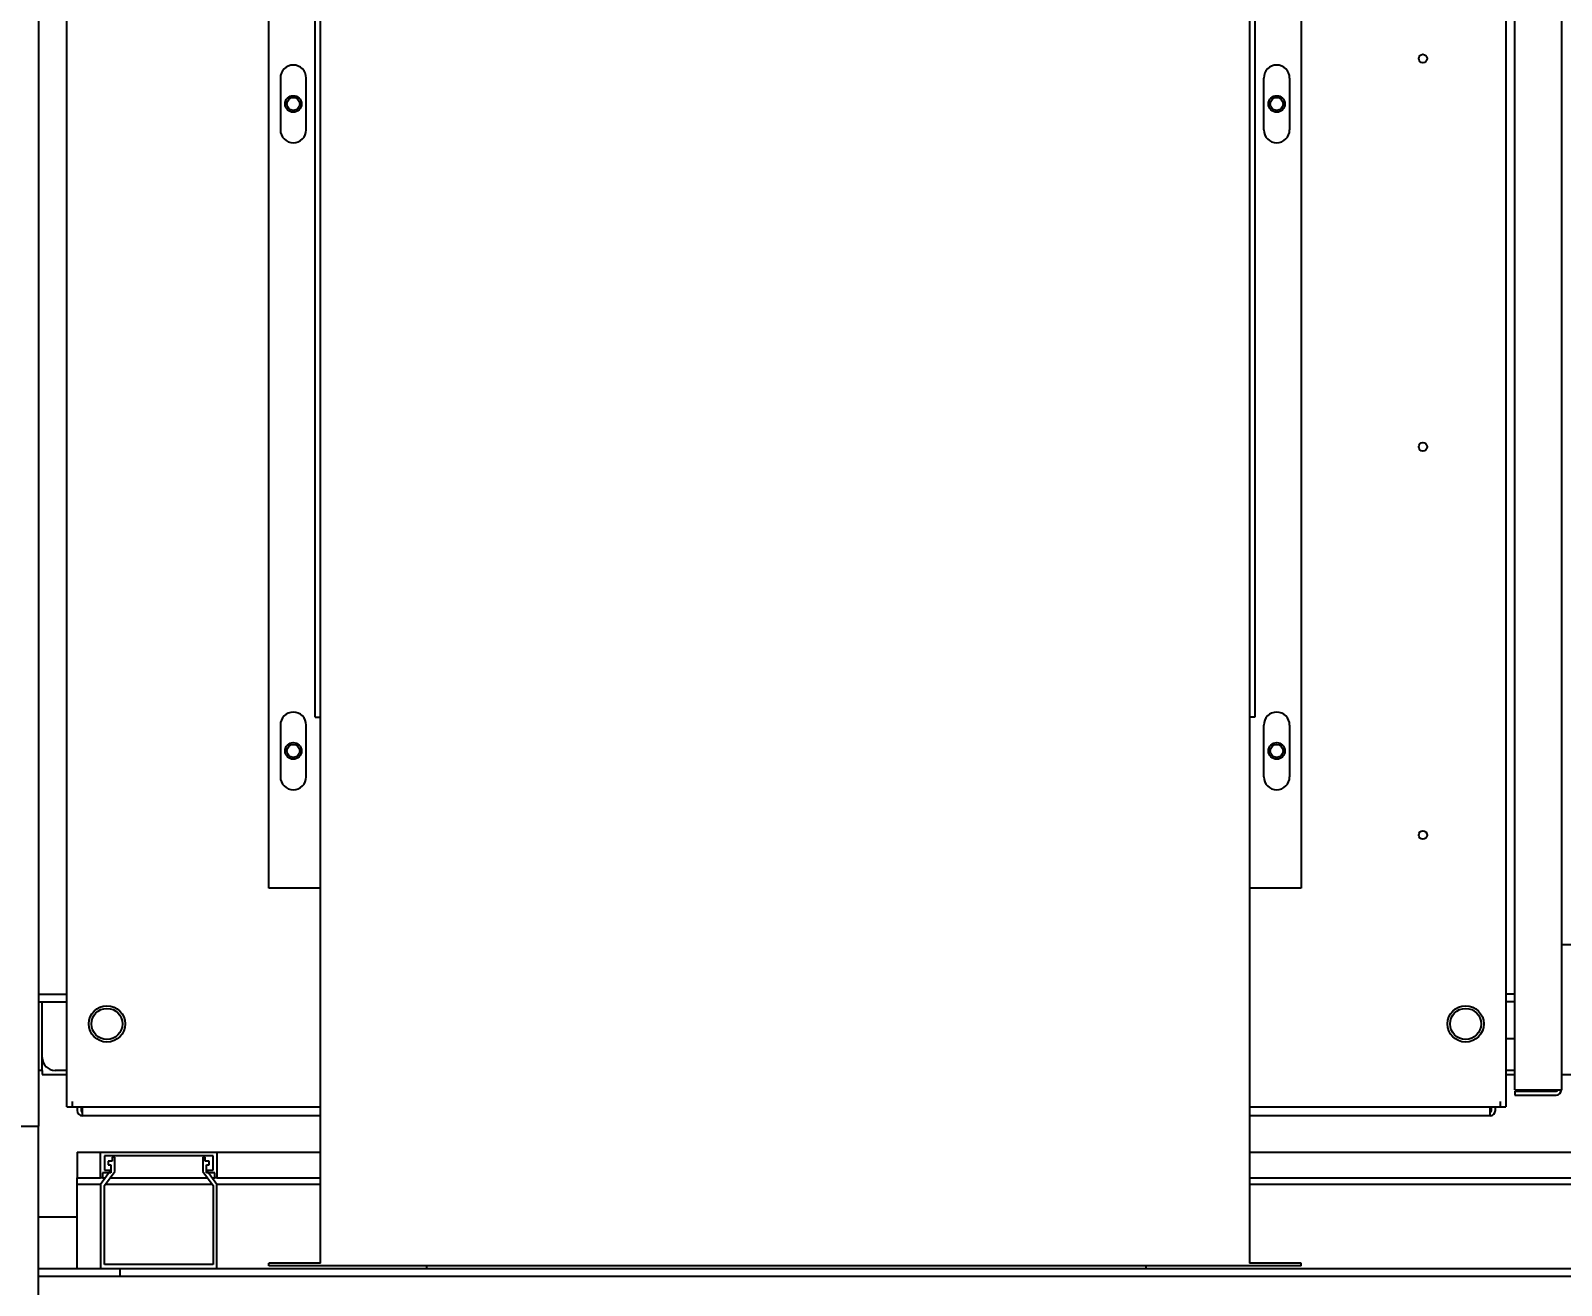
# Model space of a CAD drawing. Header units: feet. Extents: x -1522 to 1718, y -42 to 1309.
# Drawn here: x 26.861 to 28.802, y 7.458 to 9.049 of the extents above; entities that cross this region are included whole.
import ezdxf

# ---------------------------------------------------------------- set-up
doc = ezdxf.new("R2010")
doc.units = ezdxf.units.FT
doc.header["$MEASUREMENT"] = 0
doc.layers.add('E-EQPM-XFMR-1500V', color=141, linetype='Continuous')
doc.layers.add('G-NPLT', color=67, linetype='Continuous', plot=False)
doc.styles.add('NEI-A', font='arial.ttf')

# ---------------------------------------------------------------- blocks, each defined once
blk = doc.blocks.new('INV SKID')
at = {"layer": 'E-EQPM-XFMR-1500V', "linetype": 'Continuous'}
for p, q in [((-9.3537, 3.4687), (-9.3537, -3.467)), ((-9.3176, -3.4424), (-9.3176, 3.4441)), ((-7.482, -3.4211), (-7.482, -0.0155)), ((-7.4229, -0.0155), (-7.4229, -3.4211)), ((-7.4934, -1.0237), (-7.4934, -3.4424)), ((-9.0617, -3.1651), (-9.0617, -1.1507)), ((-7.7526, -1.1507), (-7.7526, -3.1651)), ((-8.9961, -3.6409), (-8.9961, -1.2426)), ((-7.8182, -1.2426), (-7.8182, -3.6409)), ((-9.0026, -2.9486), (-9.0026, -1.341)), ((-7.8117, -1.341), (-7.8117, -2.9486)), ((-9.0469, -2.1382), (-9.0469, -2.2039)), ((-9.0141, -2.2039), (-9.0141, -2.1382)), ((-7.8002, -2.2039), (-7.8002, -2.1382)), ((-7.7674, -2.1382), (-7.7674, -2.2039)), ((-9.0026, -2.9486), (-8.9961, -2.9486)), ((-7.8117, -2.9486), (-7.8182, -2.9486)), ((-9.0469, -2.9585), (-9.0469, -3.0241)), ((-9.0141, -3.0241), (-9.0141, -2.9585)), ((-7.8002, -3.0241), (-7.8002, -2.9585)), ((-7.7674, -2.9585), (-7.7674, -3.0241)), ((-8.9961, -3.1651), (-9.0617, -3.1651)), ((-7.7526, -3.1651), (-7.8182, -3.1651)), ((-7.3573, -3.2373), (-7.4229, -3.2373)), ((-9.3537, -3.2997), (-9.3176, -3.2997)), ((-9.3537, -3.3095), (-9.3176, -3.3095)), ((-9.3488, -3.38), (-9.3488, -3.3095)), ((-7.482, -3.2997), (-7.4934, -3.2997)), ((-7.482, -3.3095), (-7.4934, -3.3095)), ((-7.482, -3.3561), (-7.4934, -3.3561)), ((-9.3488, -3.3964), (-9.3488, -3.38)), ((-9.3488, -3.3964), (-9.3537, -3.3964)), ((-9.3488, -3.3964), (-9.3488, -3.4014)), ((-9.3488, -3.4014), (-9.3176, -3.4014)), ((-9.3176, -3.3964), (-9.3323, -3.3964)), ((-7.482, -3.3964), (-7.4934, -3.3964)), ((-7.4934, -3.4014), (-7.482, -3.4014)), ((-7.4229, -3.4014), (-7.3245, -3.4014)), ((-7.482, -3.4211), (-7.4229, -3.4211)), ((-7.482, -3.4227), (-7.482, -3.4276)), ((-7.482, -3.4227), (-7.4295, -3.4227)), ((-7.482, -3.4276), (-7.4295, -3.4276)), ((-9.3176, -3.4424), (-8.9961, -3.4424)), ((-9.311, -3.4358), (-9.311, -3.4424)), ((-9.3045, -3.4424), (-9.3045, -3.4473)), ((-9.2995, -3.4424), (-9.2995, -3.4473)), ((-9.2979, -3.4539), (-9.2979, -3.4424)), ((-8.9961, -3.4539), (-9.2979, -3.4539)), ((-7.8182, -3.4424), (-7.4934, -3.4424)), ((-7.5131, -3.4539), (-7.8182, -3.4539)), ((-7.5131, -3.4539), (-7.5131, -3.4424)), ((-7.5115, -3.4473), (-7.5115, -3.4424)), ((-7.5066, -3.4473), (-7.5066, -3.4424)), ((-7.5, -3.4424), (-7.5, -3.4358)), ((-9.9377, -3.467), (-9.3537, -3.467)), ((-9.3537, -3.9985), (-9.3537, -3.467)), ((-9.3045, -3.4998), (-9.3045, -3.5326)), ((-9.3045, -3.4998), (-9.2749, -3.4998)), ((-9.2749, -3.5326), (-9.2749, -3.4998)), ((-9.2749, -3.4998), (-9.1273, -3.4998)), ((-9.27, -3.5047), (-9.27, -3.5228)), ((-9.1322, -3.5047), (-9.27, -3.5047)), ((-9.2651, -3.5113), (-9.2651, -3.5162)), ((-9.2602, -3.5113), (-9.2651, -3.5113)), ((-9.2602, -3.5064), (-9.2602, -3.5113)), ((-9.2569, -3.5064), (-9.2602, -3.5064)), ((-9.2569, -3.5244), (-9.2569, -3.5064)), ((-9.1453, -3.5064), (-9.1453, -3.5244)), ((-9.1421, -3.5064), (-9.1453, -3.5064)), ((-9.1421, -3.5113), (-9.1421, -3.5064)), ((-9.1371, -3.5113), (-9.1421, -3.5113)), ((-9.1371, -3.5162), (-9.1371, -3.5113)), ((-9.1322, -3.5228), (-9.1322, -3.5047)), ((-9.1273, -3.4998), (-9.1273, -3.5326)), ((-9.1273, -3.4998), (-8.9961, -3.4998)), ((-7.8182, -3.4998), (-7.2687, -3.4998)), ((-9.2618, -3.5228), (-9.2749, -3.5408)), ((-9.2723, -3.526), (-9.2723, -3.5326)), ((-9.2618, -3.526), (-9.2723, -3.526)), ((-9.27, -3.5228), (-9.2618, -3.5228)), ((-9.27, -3.5424), (-9.2569, -3.5244)), ((-9.2651, -3.5162), (-9.2618, -3.5162)), ((-9.2618, -3.5162), (-9.2618, -3.5228)), ((-9.2618, -3.5228), (-9.2618, -3.526)), ((-9.1453, -3.5244), (-9.1322, -3.5424)), ((-9.1404, -3.5228), (-9.1404, -3.5162)), ((-9.1404, -3.5162), (-9.1371, -3.5162)), ((-9.1404, -3.526), (-9.1404, -3.5228)), ((-9.1273, -3.5408), (-9.1404, -3.5228)), ((-9.1404, -3.5228), (-9.1322, -3.5228)), ((-9.1299, -3.526), (-9.1404, -3.526)), ((-9.1299, -3.5326), (-9.1299, -3.526)), ((-9.3045, -3.6474), (-9.3045, -3.5326)), ((-9.3045, -3.5326), (-9.2749, -3.5326)), ((-9.2749, -3.5408), (-9.3045, -3.5408)), ((-9.2723, -3.5326), (-9.2749, -3.5326)), ((-9.2749, -3.5408), (-9.2749, -3.6474)), ((-9.2723, -3.5326), (-9.269, -3.5326)), ((-9.27, -3.6425), (-9.27, -3.5424)), ((-9.1334, -3.5408), (-9.2688, -3.5408)), ((-9.2629, -3.5326), (-9.1393, -3.5326)), ((-9.1333, -3.5326), (-9.1299, -3.5326)), ((-9.1322, -3.5424), (-9.1322, -3.6425)), ((-9.1273, -3.5326), (-9.1299, -3.5326)), ((-9.1273, -3.5326), (-8.9961, -3.5326)), ((-9.1273, -3.6474), (-9.1273, -3.5408)), ((-8.9961, -3.5408), (-9.1273, -3.5408)), ((-7.8182, -3.5326), (-7.2687, -3.5326)), ((-7.2687, -3.5408), (-7.8182, -3.5408)), ((-9.3537, -3.5818), (-9.3045, -3.5818)), ((-9.3537, -3.6474), (-9.2749, -3.6474)), ((-9.2749, -3.6474), (-9.1273, -3.6474)), ((-9.1322, -3.6425), (-9.27, -3.6425)), ((-9.2503, -3.6474), (-9.2503, -3.6573)), ((-9.1273, -3.6474), (-0.2887, -3.6474)), ((-9.0617, -3.6441), (-9.0617, -3.6409)), ((-8.9961, -3.6409), (-9.0617, -3.6409)), ((-7.7526, -3.6441), (-9.0617, -3.6441)), ((-8.8615, -3.6441), (-8.8615, -3.6474)), ((-8.8615, -3.6441), (-8.8615, -3.6474)), ((-7.9495, -3.6441), (-7.9495, -3.6474)), ((-7.9495, -3.6441), (-7.9495, -3.6474)), ((-7.7526, -3.6409), (-7.8182, -3.6409)), ((-7.7526, -3.6441), (-7.7526, -3.6409)), ((-9.3537, -3.6573), (9.3537, -3.6573))]:
    blk.add_line(p, q, dxfattribs=at)
for centre, radius in [((-7.5984, -2.1136), 0.00541), ((-9.0305, -2.1711), 0.0105), ((-9.0305, -2.1711), 0.0082), ((-7.7838, -2.1711), 0.0105), ((-7.7838, -2.1711), 0.0082), ((-7.5984, -2.6058), 0.00541), ((-9.0305, -2.9913), 0.0105), ((-9.0305, -2.9913), 0.0082), ((-7.7838, -2.9913), 0.0105), ((-7.7838, -2.9913), 0.0082), ((-7.5984, -3.0979), 0.00541), ((-9.2667, -3.3374), 0.023), ((-9.2667, -3.3374), 0.0197), ((-7.5443, -3.3374), 0.023), ((-7.5443, -3.3374), 0.0197)]:
    blk.add_circle(centre, radius, dxfattribs=at)
for centre, radius, start, end in [((-9.0305, -2.1382), 0.0164, 0, 180), ((-7.7838, -2.1382), 0.0164, 0, 180), ((-9.0305, -2.2039), 0.0164, 180, 0), ((-7.7838, -2.2039), 0.0164, 180, 0), ((-9.0305, -2.9585), 0.0164, 0, 180), ((-7.7838, -2.9585), 0.0164, 0, 180), ((-9.0305, -3.0241), 0.0164, 180, 0), ((-7.7838, -3.0241), 0.0164, 180, 0), ((-9.3323, -3.38), 0.0164, 180, 270), ((-7.4295, -3.4211), 0.00656, 270, 0), ((-7.4295, -3.4211), 0.00164, 270, 0), ((-9.2979, -3.4473), 0.00656, 180, 270), ((-9.2979, -3.4473), 0.00164, 180, 270), ((-7.5131, -3.4473), 0.00656, 270, 0), ((-7.5131, -3.4473), 0.00164, 270, 0)]:
    blk.add_arc(centre, radius, start, end, dxfattribs=at)

msp = doc.modelspace()

# ---------------------------------------------------------------- block references
msp.add_blockref('INV SKID', (36.22501, 11.12722))

# ---------------------------------------------------------------- texts
at = {"layer": 'G-NPLT', "insert": (-1524.03887, 222.65943), "char_height": 50.15749436, "attachment_point": 1, "style": 'NEI-A'}
msp.add_mtext_dynamic_manual_height_columns('\\pi-250.78747,l250.78747;THIS INVERTER NEEDS TO BE UPDATED WITH THE CORRECT INVERTER JOB SPECIFIC. GET FROM THE INVERTER XREF.', width=1665.7235448, gutter_width=214.91157, heights=[0], dxfattribs=at)

doc.saveas('drawing.dxf')
